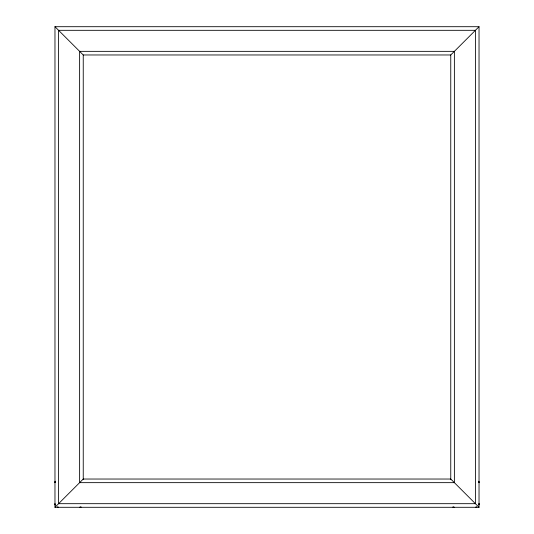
<?xml version="1.0" encoding="UTF-8"?>
<svg xmlns="http://www.w3.org/2000/svg" width="534" height="534" viewBox="0 0 534 534"><rect width="100%" height="100%" fill="white"/><g stroke="black" fill="none" stroke-linecap="round" stroke-linejoin="round"><path stroke-width="0.8" d="M55.222 481.314L54.969 482.649A3.618 3.618 0 0 1 55.249 481.261M450.756 479.585L450.756 54.969L479.031 26.7L54.969 26.7L54.969 507.3L479.031 507.3L479.031 26.7M54.969 507.3L83.244 479.031L450.756 479.031L479.031 507.3M80.954 507.046L79.619 507.3A3.618 3.618 0 0 0 81.008 507.026M54.969 26.7L83.244 54.969L450.756 54.969M453.046 507.046L454.381 507.3A3.618 3.618 0 0 1 452.992 507.026M478.778 481.314L479.031 482.649A3.618 3.618 0 0 0 478.751 481.261M83.244 54.969L83.244 479.585M479.031 503.682L478.778 505.01A3.618 3.618 0 0 0 479.031 503.682M476.742 507.046L475.414 507.3A3.618 3.618 0 0 0 476.795 507.026M475.414 30.318L58.586 30.318L58.586 503.682L475.414 503.682L475.414 30.318M454.381 51.351L79.619 51.351L79.619 482.649L454.381 482.649L454.381 51.351M58.586 507.3L57.258 507.046A3.618 3.618 0 0 0 58.586 507.3M55.222 505.01L54.969 503.682A3.618 3.618 0 0 0 55.249 505.064"/></g></svg>
